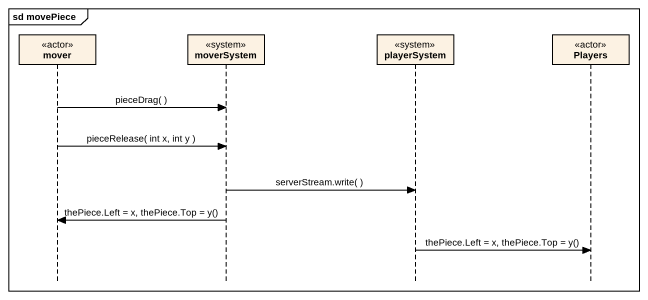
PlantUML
@startuml
mainframe sd movePiece
hide footbox
participant mover <<actor>>
participant moverSystem <<system>>
participant playerSystem <<system>>
participant Players <<actor>>

mover -> moverSystem : pieceDrag( )
mover -> moverSystem : pieceRelease( int x, int y )
moverSystem -> playerSystem : serverStream.write( )
moverSystem -> mover : thePiece.Left = x, thePiece.Top = y()
playerSystem -> Players : thePiece.Left = x, thePiece.Top = y()
@enduml
